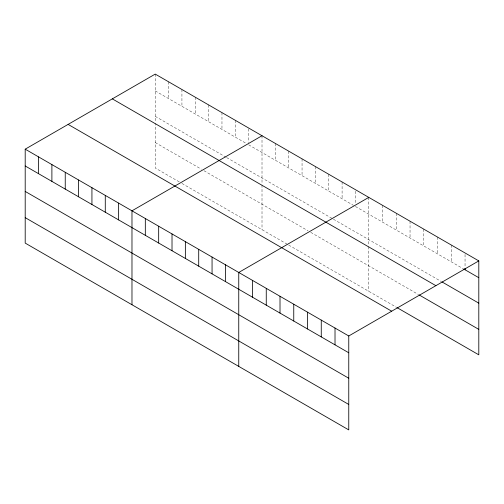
<?xml version="1.0" encoding="UTF-8"?>
<svg xmlns="http://www.w3.org/2000/svg" width="504" height="504" viewBox="0 0 504 504"><rect width="100%" height="100%" fill="white"/><g stroke="black" fill="none" stroke-linecap="round" stroke-linejoin="round"><path stroke-width="0.38" stroke-dasharray="2.52 1.89" d="M155.238 74.094L155.238 122.516M155.238 90.896L246.664 143.684M248.667 144.837L353.436 205.33M355.44 206.482L463.081 268.632M155.238 116.348L225.975 157.191M226.643 157.576L332.753 218.837M333.421 219.221L441.473 281.61M155.238 142.569L201.285 169.155M203.95 170.698L308.057 230.801M310.729 232.344L418.553 294.594M179.26 181.894L155.238 168.021L155.238 123.291M181.931 183.437L288.036 244.698M288.704 245.083L396.289 307.194M465.047 254.488L465.047 267.473M451.294 245.026L451.294 261.828M437.548 237.082L437.548 253.89M423.795 229.144L423.795 245.946M410.042 221.206L410.042 238.008M396.289 213.268L396.289 230.07M382.542 205.33L382.542 222.132M368.789 197.385L368.789 245.813M368.789 246.582L368.789 291.318M355.44 191.211L355.44 203.427M342.096 181.976L342.096 198.778M328.747 174.271L328.747 191.073M315.397 166.566L315.397 183.368M302.053 158.861L302.053 175.663M288.704 151.15L288.704 167.958M275.36 143.445L275.36 160.247M262.011 135.74L262.011 184.168M262.011 184.936L262.011 229.667M248.667 128.797L248.667 142.544M235.318 120.33L235.318 137.132M221.968 112.625L221.968 129.427M208.624 104.92L208.624 121.722M195.275 97.209L195.275 114.017M181.931 89.504L181.931 106.306M168.582 81.799L168.582 98.601"/><path stroke-width="0.76" d="M25.2 149.171L348.762 335.979L348.762 429.906L25.2 243.098L25.2 149.171L155.238 74.094L478.8 260.902L478.8 354.829L396.944 307.572M262.011 135.74L131.979 210.817L131.979 304.744M368.789 197.385L238.751 272.462L238.751 366.389M348.762 335.979L478.8 260.902M463.737 269.01L478.8 277.704M442.128 281.988L478.8 303.156M112.323 98.866L435.891 285.68M419.208 294.972L478.8 329.377M68.109 124.393L391.677 311.201M25.2 165.974L348.762 352.781M25.2 191.426L348.762 378.233M25.2 217.646L348.762 404.454M465.047 268.241L465.047 269.766M335.015 328.041L335.015 344.843M321.262 320.097L321.262 336.905M307.509 312.159L307.509 328.961M293.756 304.221L293.756 321.023M280.01 296.283L280.01 313.085M266.257 288.345L266.257 305.147M252.504 280.4L252.504 297.202M225.408 264.757L225.408 281.56M212.058 257.053L212.058 273.855M198.708 249.348L198.708 266.15M185.365 241.637L185.365 258.445M172.015 233.932L172.015 250.734M158.672 226.227L158.672 243.029M145.322 218.522L145.322 235.324M118.629 203.112L118.629 219.914M105.279 195.407L105.279 212.209M91.936 187.696L91.936 204.504M78.586 179.991L78.586 196.793M65.243 172.286L65.243 189.088M51.893 164.581L51.893 181.383M38.55 156.876L38.55 173.678"/></g></svg>
